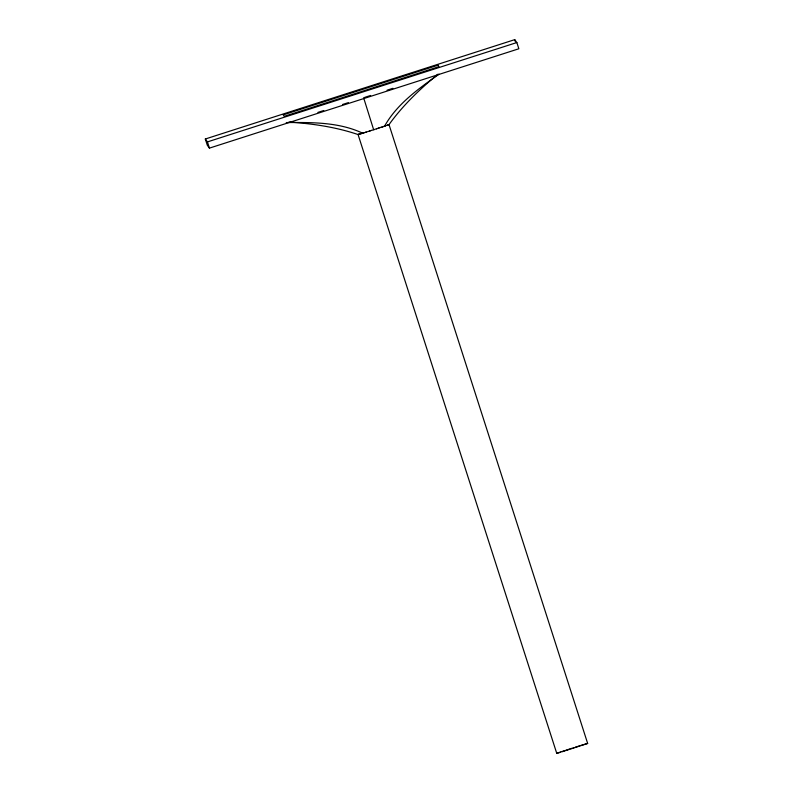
<?xml version="1.0" encoding="UTF-8"?>
<svg xmlns="http://www.w3.org/2000/svg" width="793" height="793" viewBox="0 0 793 793"><rect width="100%" height="100%" fill="white"/><g stroke="black" fill="none" stroke-linecap="round" stroke-linejoin="round"><path stroke-width="1.19" d="M383.376 126.563L384.555 126.176C397.035 103.893 418.625 88.647 439.054 74.185M562.168 751.744L587.653 743.438L389.016 124.62C402.338 105.984 419.923 88.975 437.984 74.175M288.89 122.043C312.303 123.629 335.776 126.999 358.069 134.552L556.745 753.35L559.769 752.27M587.653 743.438L580.486 745.579M388.58 124.719L385.101 125.988M358.664 134.314L358.099 134.532L358.862 134.245M388.411 124.858L387.658 125.125M384.555 126.176L385.299 125.928M560.453 752.042L564.705 750.634M381.998 127.019L382.9 126.721M382.741 126.771L383.753 126.444M380.739 127.435L382.097 126.989M378.618 128.129L381.046 127.336M565.696 750.317L569.909 748.949M376.457 128.823L378.003 128.327M377.904 128.357L379.044 127.98M376.933 128.674L373.652 129.735L363.61 97.727M571.01 748.592L572.11 748.235M205.318 139.003L514.726 39.65L516.848 42.544L518.85 48.77L209.431 148.122L207.32 145.238L205.318 139.003L207.439 141.897L209.431 148.122M207.439 141.897L516.848 42.544M317.904 112.408L323.762 110.524M342.517 104.498L348.375 102.624M364.78 97.351L370.638 95.467M387.053 90.204L392.912 88.32M371.441 130.439L374.336 129.507M573.21 747.888L574.31 747.531M369.28 131.123L370.361 130.786M370.113 130.865L371.55 130.399M575.401 747.184L579.534 745.876M369.389 131.093L364.354 132.679M365.266 132.391L366.217 132.094M363.263 133.016L364.512 132.629M363.491 132.946L358.446 134.473M362.123 133.373L361.102 133.68M560.592 752.23L556.745 753.35M360.23 133.948L358.723 134.394M388.154 124.838L388.937 124.63M286.253 122.568C311.887 122.36 338.998 122.033 362.679 133.204M514.726 39.65L515.391 41.732M437.905 65.214L283.2 114.886L284.261 116.333L438.965 66.662L437.905 65.214"/></g></svg>
